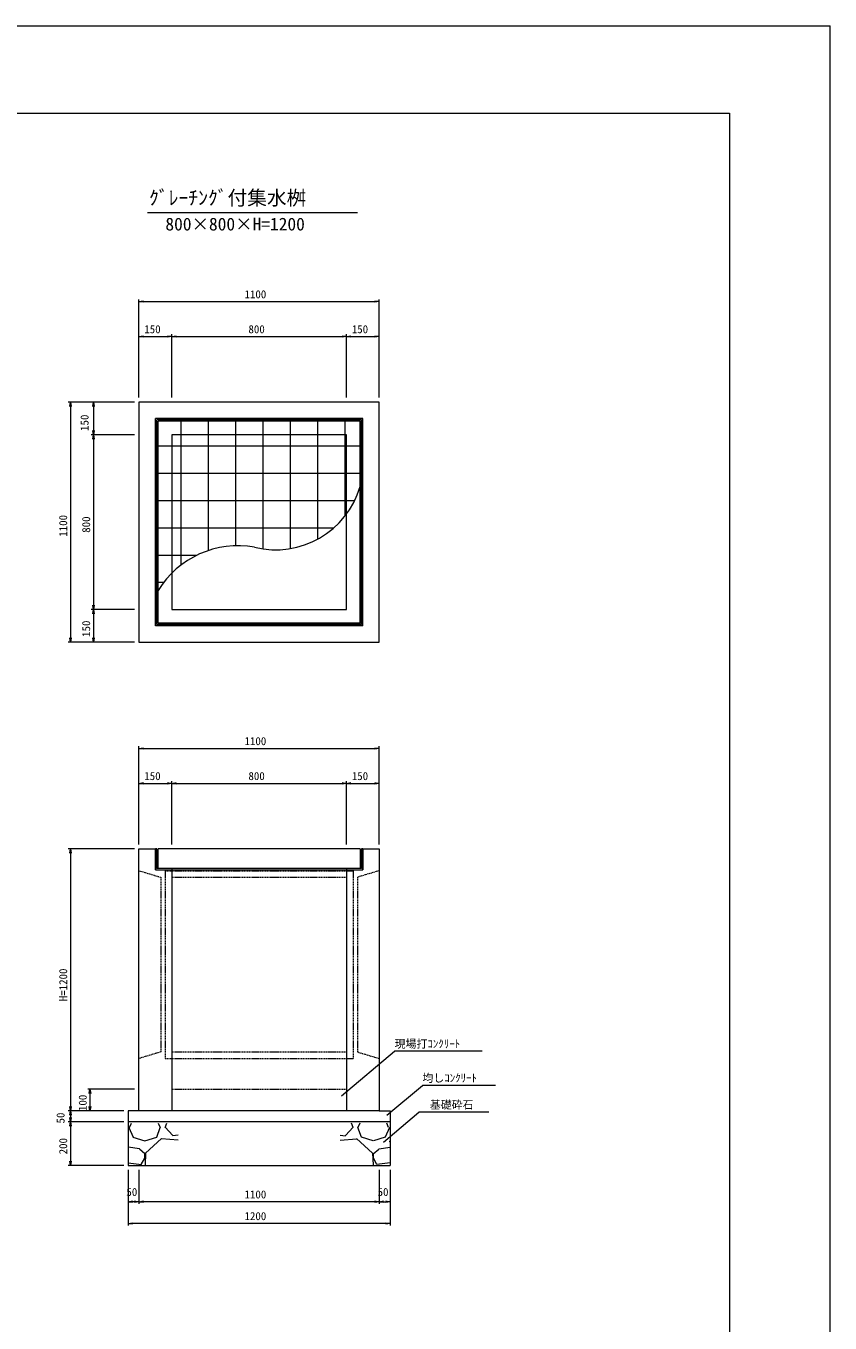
# Model space of a CAD drawing. Units: millimetres on the paper. Extents: x 0 to 841, y 0 to 594.
# Drawn here: x 656.9 to 841, y 297 to 594 of the extents above; entities that cross this region are included whole.
import ezdxf
from ezdxf.enums import TextEntityAlignment as Align

# ---------------------------------------------------------------- set-up
doc = ezdxf.new("R2010")
doc.units = ezdxf.units.MM
doc.linetypes.add('USER1', pattern=[0.375, 0.25, -0.125])
for name, color, linetype, lineweight in [('D-STR-DIM（寸法）', 7, 'Continuous', 18), ('D-STR-HTXT（旗揚げ）', 7, 'Continuous', 18), ('D-STR-STR1（構造物）', 4, 'Continuous', 18), ('D-STR-STRn（構造物）', 7, 'Continuous', 18), ('D-STR（構造物外形線）', 1, 'Continuous', 18), ('D-TTL(外枠）', 2, 'Continuous', 18), ('DEFPOINTS_2', 8, 'Continuous', 18)]:
    doc.layers.add(name, color=color, linetype=linetype, lineweight=lineweight)
doc.layers.add('D-STR-TXT（文字）', color=7, linetype='Continuous')
doc.layers.add('D-TTL-TXT（文字）', color=7, linetype='Continuous')
doc.styles.add('ＭＳ ゴシック', font='')
doc.styles.get('ＭＳ ゴシック').set_extended_font_data('MS Gothic')

msp = doc.modelspace()

# ---------------------------------------------------------------- linework, layer by layer
at = {"layer": 'D-STR-DIM（寸法）'}
for p, q in [((682.802, 508.892), (682.802, 531.392)), ((682.802, 530.892), (683.802, 531.059)), ((683.802, 530.725), (682.802, 530.892)), ((682.802, 530.892), (683.802, 530.892)), ((683.802, 530.892), (736.802, 530.892)), ((736.802, 531.059), (737.802, 530.892)), ((737.802, 530.892), (736.802, 530.725)), ((737.802, 530.892), (736.802, 530.892)), ((737.802, 508.892), (737.802, 531.392)), ((682.802, 508.892), (682.802, 523.392)), ((682.802, 522.892), (683.802, 523.059)), ((683.802, 522.725), (682.802, 522.892)), ((682.802, 522.892), (683.802, 522.892)), ((683.802, 522.892), (689.302, 522.892)), ((689.302, 523.059), (690.302, 522.892)), ((690.302, 522.892), (689.302, 522.725)), ((690.302, 522.892), (689.302, 522.892)), ((690.302, 508.892), (690.302, 523.392)), ((690.302, 508.892), (690.302, 523.392)), ((690.302, 522.892), (691.302, 523.059)), ((691.302, 522.725), (690.302, 522.892)), ((690.302, 522.892), (691.302, 522.892)), ((691.302, 522.892), (729.302, 522.892)), ((729.302, 523.059), (730.302, 522.892)), ((730.302, 522.892), (729.302, 522.725)), ((730.302, 522.892), (729.302, 522.892)), ((730.302, 508.892), (730.302, 523.392)), ((730.302, 508.892), (730.302, 523.392)), ((730.302, 522.892), (731.302, 523.059)), ((731.302, 522.725), (730.302, 522.892)), ((730.302, 522.892), (731.302, 522.892)), ((731.302, 522.892), (736.802, 522.892)), ((736.802, 523.059), (737.802, 522.892)), ((737.802, 522.892), (736.802, 522.725)), ((737.802, 522.892), (736.802, 522.892)), ((737.802, 508.892), (737.802, 523.392)), ((681.802, 507.892), (666.616, 507.892)), ((666.95, 506.892), (667.116, 507.892)), ((667.116, 507.892), (667.283, 506.892)), ((667.116, 507.892), (667.116, 506.892)), ((681.802, 507.892), (671.876, 507.892)), ((672.209, 506.892), (672.376, 507.892)), ((672.376, 507.892), (672.542, 506.892)), ((672.376, 507.892), (672.376, 506.892)), ((667.116, 506.892), (667.116, 453.892)), ((672.376, 506.892), (672.376, 501.392)), ((681.802, 500.392), (671.876, 500.392)), ((681.802, 500.392), (671.876, 500.392)), ((672.376, 500.392), (672.209, 501.392)), ((672.209, 499.392), (672.376, 500.392)), ((672.542, 501.392), (672.376, 500.392)), ((672.376, 500.392), (672.376, 501.392)), ((672.376, 500.392), (672.542, 499.392)), ((672.376, 500.392), (672.376, 499.392)), ((672.376, 499.392), (672.376, 461.392)), ((681.802, 460.392), (671.876, 460.392)), ((681.802, 460.392), (671.876, 460.392)), ((672.376, 460.392), (672.209, 461.392)), ((672.209, 459.392), (672.376, 460.392)), ((672.542, 461.392), (672.376, 460.392)), ((672.376, 460.392), (672.376, 461.392)), ((672.376, 460.392), (672.542, 459.392)), ((672.376, 460.392), (672.376, 459.392)), ((672.376, 459.392), (672.376, 453.892)), ((681.802, 452.892), (666.616, 452.892)), ((667.116, 452.892), (666.95, 453.892)), ((667.283, 453.892), (667.116, 452.892)), ((667.116, 452.892), (667.116, 453.892)), ((681.802, 452.892), (671.876, 452.892)), ((672.376, 452.892), (672.209, 453.892)), ((672.542, 453.892), (672.376, 452.892)), ((672.376, 452.892), (672.376, 453.892)), ((682.802, 406.579), (682.802, 429.079)), ((682.802, 428.579), (683.802, 428.745)), ((683.802, 428.412), (682.802, 428.579)), ((682.802, 428.579), (683.802, 428.579)), ((683.802, 428.579), (736.802, 428.579)), ((736.802, 428.745), (737.802, 428.579)), ((737.802, 428.579), (736.802, 428.412)), ((737.802, 428.579), (736.802, 428.579)), ((737.802, 406.579), (737.802, 429.079)), ((682.802, 406.579), (682.802, 421.079)), ((682.802, 420.579), (683.802, 420.745)), ((683.802, 420.412), (682.802, 420.579)), ((682.802, 420.579), (683.802, 420.579)), ((683.802, 420.579), (689.302, 420.579)), ((689.302, 420.745), (690.302, 420.579)), ((690.302, 420.579), (689.302, 420.412)), ((690.302, 420.579), (689.302, 420.579)), ((690.302, 406.579), (690.302, 421.079)), ((690.302, 406.579), (690.302, 421.079)), ((690.302, 420.579), (691.302, 420.745)), ((691.302, 420.412), (690.302, 420.579)), ((690.302, 420.579), (691.302, 420.579)), ((691.302, 420.579), (729.302, 420.579)), ((729.302, 420.745), (730.302, 420.579)), ((730.302, 420.579), (729.302, 420.412)), ((730.302, 420.579), (729.302, 420.579)), ((730.302, 406.579), (730.302, 421.079)), ((730.302, 406.579), (730.302, 421.079)), ((730.302, 420.579), (731.302, 420.745)), ((731.302, 420.412), (730.302, 420.579)), ((730.302, 420.579), (731.302, 420.579)), ((731.302, 420.579), (736.802, 420.579)), ((736.802, 420.745), (737.802, 420.579)), ((737.802, 420.579), (736.802, 420.412)), ((737.802, 420.579), (736.802, 420.579)), ((737.802, 406.579), (737.802, 421.079)), ((681.802, 405.579), (666.616, 405.579)), ((666.95, 404.579), (667.116, 405.579)), ((667.116, 405.579), (667.283, 404.579)), ((667.116, 405.579), (667.116, 404.579)), ((667.116, 404.579), (667.116, 346.579)), ((681.802, 350.579), (671.086, 350.579)), ((671.42, 349.579), (671.586, 350.579)), ((671.586, 350.579), (671.753, 349.579)), ((671.586, 350.579), (671.586, 349.579)), ((671.586, 349.579), (671.586, 346.579)), ((679.302, 345.579), (666.616, 345.579)), ((676.802, 345.579), (666.616, 345.579)), ((667.116, 345.579), (666.95, 346.579)), ((666.95, 344.579), (667.116, 345.579)), ((667.283, 346.579), (667.116, 345.579)), ((667.116, 345.579), (667.116, 346.579)), ((667.116, 345.579), (667.283, 344.579)), ((667.116, 345.579), (667.116, 344.579)), ((667.116, 344.579), (667.116, 344.079)), ((679.302, 345.579), (671.086, 345.579)), ((671.586, 345.579), (671.42, 346.579)), ((671.753, 346.579), (671.586, 345.579)), ((671.586, 345.579), (671.586, 346.579)), ((679.302, 343.079), (666.616, 343.079)), ((679.302, 343.079), (666.616, 343.079)), ((667.116, 343.079), (666.95, 344.079)), ((666.95, 342.079), (667.116, 343.079)), ((667.283, 344.079), (667.116, 343.079)), ((667.116, 343.079), (667.116, 344.079)), ((667.116, 343.079), (667.283, 342.079)), ((667.116, 343.079), (667.116, 342.079)), ((667.116, 342.079), (667.116, 334.079)), ((679.302, 333.079), (666.616, 333.079)), ((667.116, 333.079), (666.95, 334.079)), ((667.283, 334.079), (667.116, 333.079)), ((667.116, 333.079), (667.116, 334.079)), ((680.302, 332.079), (680.302, 324.286)), ((680.302, 332.079), (680.302, 319.318)), ((682.802, 332.079), (682.802, 324.286)), ((682.802, 332.079), (682.802, 324.286)), ((737.802, 332.079), (737.802, 324.286)), ((737.802, 332.079), (737.802, 324.286)), ((740.302, 332.079), (740.302, 324.286)), ((740.302, 332.079), (740.302, 319.318)), ((680.302, 324.786), (681.302, 324.953)), ((681.302, 324.619), (680.302, 324.786)), ((680.302, 324.786), (681.302, 324.786)), ((681.802, 324.786), (681.302, 324.786)), ((681.802, 324.953), (682.802, 324.786)), ((682.802, 324.786), (681.802, 324.619)), ((682.802, 324.786), (681.802, 324.786)), ((682.802, 324.786), (683.802, 324.953)), ((683.802, 324.619), (682.802, 324.786)), ((682.802, 324.786), (683.802, 324.786)), ((736.802, 324.786), (683.802, 324.786)), ((736.802, 324.953), (737.802, 324.786)), ((737.802, 324.786), (736.802, 324.619)), ((737.802, 324.786), (736.802, 324.786)), ((737.802, 324.786), (738.802, 324.953)), ((738.802, 324.619), (737.802, 324.786)), ((737.802, 324.786), (738.802, 324.786)), ((738.802, 324.786), (739.302, 324.786)), ((739.302, 324.953), (740.302, 324.786)), ((740.302, 324.786), (739.302, 324.619)), ((740.302, 324.786), (739.302, 324.786)), ((680.302, 319.818), (681.302, 319.985)), ((681.302, 319.651), (680.302, 319.818)), ((680.302, 319.818), (681.302, 319.818)), ((739.302, 319.818), (681.302, 319.818)), ((739.302, 319.985), (740.302, 319.818)), ((740.302, 319.818), (739.302, 319.651)), ((740.302, 319.818), (739.302, 319.818))]:
    msp.add_line(p, q, dxfattribs=at)
at = {"layer": 'D-STR-HTXT（旗揚げ）'}
for p, q in [((684.74, 551.264), (732.848, 551.264)), ((729.139, 349.005), (741.324, 359.22)), ((761.359, 359.22), (741.324, 359.22)), ((739.558, 344.58), (747.682, 351.39)), ((764.449, 351.39), (747.682, 351.39)), ((738.761, 338.453), (746.884, 345.263)), ((762.858, 345.263), (746.884, 345.263))]:
    msp.add_line(p, q, dxfattribs=at)
at = {"layer": 'D-STR-STR1（構造物）'}
for p, q in [((686.577, 456.667), (686.577, 504.117)), ((734.027, 504.117), (686.577, 504.117)), ((686.877, 456.967), (686.877, 503.817)), ((733.727, 503.817), (686.877, 503.817)), ((687.177, 457.267), (687.177, 503.517)), ((733.427, 503.517), (687.177, 503.517)), ((692.486, 500.392), (692.486, 503.517)), ((698.736, 500.392), (698.736, 503.517)), ((704.986, 500.392), (704.986, 503.517)), ((711.236, 500.392), (711.236, 503.517)), ((717.486, 500.392), (717.486, 503.517)), ((723.736, 500.392), (723.736, 503.517)), ((729.986, 500.392), (729.986, 503.517)), ((733.427, 457.267), (733.427, 503.517)), ((733.727, 456.967), (733.727, 503.817)), ((734.027, 456.667), (734.027, 504.117)), ((692.486, 470.61), (692.486, 500.392)), ((698.736, 473.899), (698.736, 500.392)), ((704.986, 474.975), (704.986, 500.392)), ((711.236, 474.255), (711.236, 500.392)), ((717.486, 474.337), (717.486, 500.392)), ((723.736, 476.507), (723.736, 500.392)), ((729.986, 481.818), (729.986, 500.392)), ((690.302, 497.778), (687.177, 497.778)), ((730.302, 497.778), (690.302, 497.778)), ((733.427, 497.778), (730.302, 497.778)), ((690.302, 491.528), (687.177, 491.528)), ((730.302, 491.528), (690.302, 491.528)), ((733.427, 491.528), (730.302, 491.528)), ((690.302, 485.278), (687.177, 485.278)), ((730.302, 485.278), (690.302, 485.278)), ((732.154, 485.278), (730.302, 485.278)), ((690.302, 479.028), (687.177, 479.028)), ((727.352, 479.028), (690.302, 479.028)), ((690.302, 472.778), (687.177, 472.778)), ((695.993, 472.778), (690.302, 472.778)), ((688.401, 466.528), (687.177, 466.528)), ((734.027, 456.667), (686.577, 456.667)), ((733.727, 456.967), (686.877, 456.967)), ((733.427, 457.267), (687.177, 457.267)), ((686.577, 405.579), (686.577, 400.779)), ((686.877, 405.579), (686.577, 405.579)), ((686.577, 400.779), (686.577, 405.579)), ((686.877, 401.079), (686.877, 405.579)), ((687.177, 401.079), (687.177, 405.579)), ((733.427, 405.579), (687.177, 405.579)), ((733.427, 405.579), (733.427, 401.079)), ((734.027, 405.579), (733.727, 405.579)), ((733.727, 401.079), (733.727, 405.579)), ((734.027, 405.579), (734.027, 400.779)), ((734.027, 400.929), (734.027, 405.579)), ((733.727, 401.079), (686.877, 401.079)), ((686.577, 400.779), (734.027, 400.779))]:
    msp.add_line(p, q, dxfattribs=at)
at = {"layer": 'D-STR-STR1（構造物）', "color": 7, "linetype": 'USER1'}
msp.add_line((690.302, 350.579), (730.302, 350.579), dxfattribs=at)
at = {"layer": 'D-STR-STR1（構造物）'}
for centre, radius, start, end in [((714.099, 494.18), 20.13, 256.09942, 343.76453), ((705.457, 453.546), 21.435, 79.7722, 148.52344)]:
    msp.add_arc(centre, radius, start, end, dxfattribs=at)
at = {"layer": 'D-STR-STRn（構造物）'}
for p, q in [((680.302, 345.579), (680.302, 333.079)), ((682.802, 345.579), (680.302, 345.579)), ((737.802, 345.579), (740.302, 345.579)), ((740.302, 345.579), (740.302, 333.079)), ((740.302, 343.079), (680.302, 343.079)), ((680.48, 341.797), (681.437, 339.563)), ((680.654, 341.8), (681.075, 342.783)), ((686.872, 339.551), (687.67, 341.786)), ((687.212, 342.783), (687.667, 341.798)), ((688.78, 341.793), (689.151, 342.783)), ((690.536, 339.907), (688.781, 341.822)), ((730.067, 339.907), (731.823, 341.822)), ((731.823, 341.793), (731.452, 342.783)), ((733.732, 339.551), (732.934, 341.786)), ((733.392, 342.783), (732.937, 341.798)), ((740.124, 341.797), (739.166, 339.563)), ((739.95, 341.8), (739.529, 342.783)), ((680.485, 338.604), (680.302, 338.665)), ((680.302, 338.51), (680.466, 338.608)), ((681.426, 339.548), (684.139, 338.75)), ((684.168, 338.748), (686.881, 339.546)), ((687.997, 339.244), (684.327, 335.893)), ((691.765, 338.904), (687.988, 339.219)), ((691.765, 340.008), (690.519, 339.9)), ((728.839, 340.008), (730.085, 339.9)), ((728.839, 338.904), (732.616, 339.219)), ((732.606, 339.244), (736.277, 335.893)), ((736.435, 338.748), (733.722, 339.546)), ((739.178, 339.548), (736.465, 338.75)), ((740.119, 338.604), (740.302, 338.665)), ((740.302, 338.51), (740.138, 338.608)), ((682.897, 336.862), (680.302, 337.251)), ((684.17, 335.712), (682.893, 336.829)), ((684.153, 334.775), (684.153, 335.732)), ((684.316, 335.887), (684.189, 333.207)), ((736.288, 335.887), (736.415, 333.207)), ((736.434, 335.712), (737.711, 336.829)), ((736.451, 334.775), (736.451, 335.732)), ((737.706, 336.862), (740.302, 337.251)), ((680.302, 333.698), (683.36, 333.331)), ((680.302, 333.079), (740.302, 333.079)), ((683.335, 333.332), (684.133, 334.768)), ((737.269, 333.332), (736.471, 334.768)), ((740.302, 333.698), (737.243, 333.331))]:
    msp.add_line(p, q, dxfattribs=at)
at = {"layer": 'D-STR（構造物外形線）'}
for p, q in [((737.802, 507.892), (682.802, 507.892)), ((682.802, 507.892), (682.802, 452.892)), ((737.802, 452.892), (737.802, 507.892)), ((730.302, 500.392), (690.302, 500.392)), ((690.302, 500.392), (690.302, 460.392)), ((730.302, 460.392), (730.302, 500.392)), ((690.302, 460.392), (730.302, 460.392)), ((682.802, 452.892), (737.802, 452.892)), ((682.802, 345.579), (682.802, 405.579)), ((682.802, 405.579), (686.577, 405.579)), ((686.577, 401.079), (686.577, 405.579)), ((734.027, 405.579), (737.802, 405.579)), ((734.027, 405.579), (734.027, 401.079)), ((737.802, 405.579), (737.802, 345.579)), ((690.302, 401.079), (690.302, 345.579)), ((730.302, 401.079), (730.302, 345.579)), ((737.802, 345.579), (682.802, 345.579))]:
    msp.add_line(p, q, dxfattribs=at)
at = {"layer": 'D-STR（構造物外形線）', "linetype": 'USER1'}
for p, q in [((682.802, 400.579), (687.802, 399.079)), ((687.802, 399.079), (687.802, 359.079)), ((688.802, 400.579), (731.802, 400.579)), ((688.802, 400.579), (688.802, 357.579)), ((690.302, 399.079), (730.302, 399.079)), ((690.302, 399.079), (690.302, 359.079)), ((730.302, 399.079), (730.302, 359.079)), ((731.802, 400.579), (731.802, 357.579)), ((737.802, 400.579), (732.802, 399.079)), ((732.802, 399.079), (732.802, 359.079)), ((687.802, 359.079), (682.802, 357.579)), ((688.802, 357.579), (731.802, 357.579)), ((690.302, 359.079), (730.302, 359.079)), ((732.802, 359.079), (737.802, 357.579))]:
    msp.add_line(p, q, dxfattribs=at)
at = {"layer": 'D-TTL(外枠）'}
for p, q in [((23, 574), (818, 574)), ((818, 574), (818, 20))]:
    msp.add_line(p, q, dxfattribs=at)
at = {"layer": 'DEFPOINTS_2'}
for p in [(0, 594), (841, 0)]:
    msp.add_line(p, (841, 594), dxfattribs=at)

# ---------------------------------------------------------------- texts
at = {"layer": 'D-STR-DIM（寸法）', "style": 'ＭＳ ゴシック'}
for s, p in [('1100', (706.958, 531.092)), ('150', (684.02, 523.092)), ('800', (707.859, 523.092)), ('150', (731.52, 523.092)), ('1100', (706.958, 428.779)), ('150', (684.02, 420.779)), ('800', (707.859, 420.779)), ('150', (731.52, 420.779)), ('50', (679.921, 325.545)), ('1100', (706.958, 324.986)), ('50', (737.421, 325.545)), ('1200', (706.958, 320.018))]:
    msp.add_text(s, height=1.833, dxfattribs=at).set_placement(p, align=Align.BOTTOM_LEFT)
for s, p in [('150', (671.81, 501.274)), ('1100', (666.916, 477.048)), ('800', (672.176, 477.949)), ('150', (672.176, 454.11)), ('H=1200', (666.916, 370.693)), ('100', (671.386, 345.547)), ('50', (666.316, 342.698)), ('200', (666.916, 335.63))]:
    msp.add_text(s, height=1.833, rotation=90, dxfattribs=at).set_placement(p, align=Align.BOTTOM_LEFT)
at = {"layer": 'D-STR-TXT（文字）', "style": 'ＭＳ ゴシック'}
for s, p in [('現場打ｺﾝｸﾘｰﾄ', (741.324, 359.472)), ('均しｺﾝｸﾘｰﾄ', (747.682, 351.643)), ('基礎砕石', (749.384, 345.515))]:
    msp.add_text(s, height=1.833, dxfattribs=at).set_placement(p, align=Align.BOTTOM_LEFT)
at = {"layer": 'D-TTL-TXT（文字）', "style": 'ＭＳ ゴシック'}
for s, height, p in [('ｸﾞﾚｰﾁﾝｸﾞ付集水桝', 3.299, (685.09, 552.007)), ('800×800×H=1200', 2.933, (688.847, 546.285))]:
    msp.add_text(s, height=height, dxfattribs=at).set_placement(p, align=Align.BOTTOM_LEFT)

doc.saveas('drawing.dxf')
